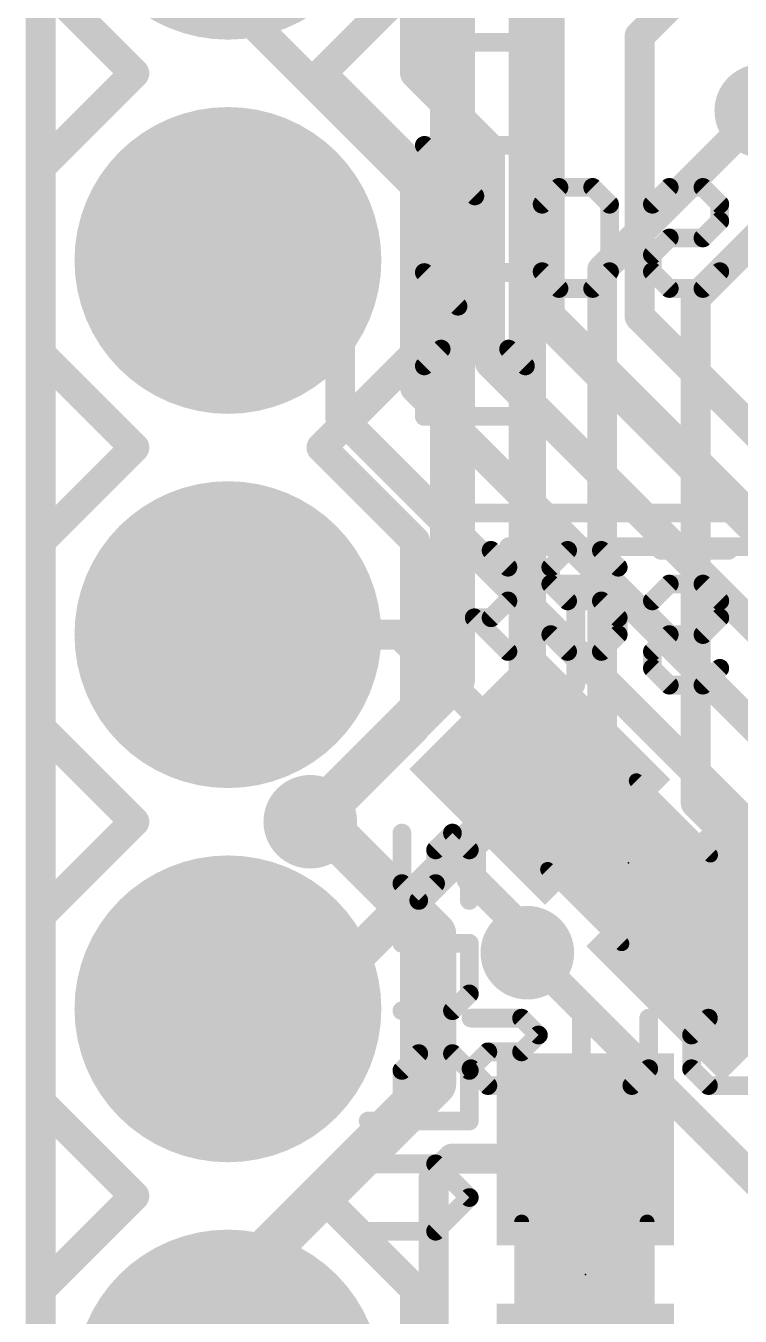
# Model space of a CAD drawing. Extents: x -41 to 66, y -12 to 41.
# Drawn here: x -0.1 to 4.75, y 16.96 to 25.72 of the extents above; entities that cross this region are included whole.
import ezdxf

# ---------------------------------------------------------------- set-up
doc = ezdxf.new("R2010")
doc.units = 0
for name, color, linetype in [('1', 12, 'CONTINUOUS'), ('16', 132, 'CONTINUOUS'), ('17', 110, 'CONTINUOUS'), ('18', 110, 'CONTINUOUS'), ('20', 53, 'CONTINUOUS'), ('21', 41, 'CONTINUOUS'), ('22', 40, 'CONTINUOUS'), ('23', 53, 'CONTINUOUS'), ('29', 253, 'CONTINUOUS'), ('31', 253, 'CONTINUOUS'), ('51', 53, 'CONTINUOUS')]:
    doc.layers.add(name, color=color, linetype=linetype)

# ---------------------------------------------------------------- blocks, each defined once
blk = doc.blocks.new('ROUNDP')
at = {"const_width": 0.5}
blk.add_lwpolyline([(0, -0.25, 1), (0, 0.25, 1), (0, -0.25)], format="xyb", dxfattribs=at)
blk = doc.blocks.new('RECT')
blk.add_solid([(-0.5, -0.5), (0.5, -0.5), (-0.5, 0.5), (0.5, 0.5)])
blk = doc.blocks.new('ROUNDV')
at = {"const_width": 0.5}
blk.add_lwpolyline([(0, -0.25, 1), (0, 0.25, 1), (0, -0.25)], format="xyb", dxfattribs=at)

msp = doc.modelspace()

# ---------------------------------------------------------------- linework, layer by layer
at = {"layer": '1'}
for points, const_width in [([(0, 0), (0, 38.1)], 0.2032), ([(2.54, 25.4), (2.54, 27.94)], 0.2032), ([(3.429, 23.749), (3.429, 26.0985)], 0.254), ([(4.445, 26.035), (4.064, 25.654)], 0.2032), ([(2.54, 24.638), (1.27, 25.908)], 0.2032), ([(4.064, 25.654), (4.064, 23.749)], 0.2032), ([(3.048, 24.892), (2.54, 25.4)], 0.2032), ([(3.048, 23.4356), (3.048, 24.892)], 0.2032), ([(2.54, 23.2663), (2.54, 24.638)], 0.2032), ([(1.27, 24.13), (1.524, 24.13)], 0.2032), ([(1.524, 24.13), (2.032, 23.622)], 0.2032), ([(5.08, 22.098), (3.429, 23.749)], 0.254), ([(4.064, 23.749), (5.334, 22.479)], 0.2032), ([(2.032, 23.622), (2.032, 23.0672)], 0.2032), ([(3.048, 23.4356), (6.755, 19.7285)], 0.2032), ([(2.54, 23.2663), (6.4164, 19.3899)], 0.2032), ([(2.032, 23.0672), (6.0629, 19.0364)], 0.2032), ([(1.27, 21.59), (2.4384, 21.59)], 0.2032), ([(2.4384, 21.59), (3.3868, 20.6416)], 0.2032), ([(3.3868, 20.6416), (2.921, 20.1759)], 0.2032), ([(1.8288, 20.32), (1.905, 20.32)], 0.3048), ([(1.905, 20.32), (2.667, 19.558)], 0.3048), ([(2.921, 19.939), (2.921, 20.1759)], 0.2032), ([(2.921, 19.939), (3.302, 19.558)], 0.2032), ([(2.667, 19.558), (2.667, 18.542)], 0.3048), ([(3.302, 19.558), (3.302, 19.431)], 0.2032), ([(5.6388, 18.3896), (4.5888, 19.4396)], 0.1524), ([(2.667, 18.542), (1.27, 17.145)], 0.3048), ([(2.667, 17.907), (2.794, 18.034)], 0.2032), ([(2.794, 18.034), (3.5061, 18.034)], 0.2032), ([(3.5061, 18.034), (3.5687, 18.0966)], 0.2032), ([(3.5687, 18.0966), (3.6957, 18.0966)], 0.2032), ([(2.667, 15.748), (2.667, 17.907)], 0.2032), ([(1.27, 17.145), (1.27, 16.51)], 0.3048)]:
    msp.add_lwpolyline(points, dxfattribs=dict(at, const_width=const_width))
for points, const_width in [([(4.1148, 25.654, 1), (4.0132, 25.654)], 0.1016), ([(4.0281, 25.6899, 1), (4.0999, 25.6181)], 0.1016), ([(2.5759, 25.4359, 1), (2.5041, 25.3641)], 0.1016), ([(2.4892, 25.4, 1), (2.5908, 25.4)], 0.1016), ([(3.0988, 24.892, 1), (2.9972, 24.892)], 0.1016), ([(3.0121, 24.8561, 1), (3.0839, 24.9279)], 0.1016), ([(2.5908, 24.638, 1), (2.4892, 24.638)], 0.1016), ([(2.5041, 24.6021, 1), (2.5759, 24.6739)], 0.1016), ([(1.27, 24.1808, 1), (1.27, 24.0792)], 0.1016), ([(1.5599, 24.1659, 1), (1.4881, 24.0941)], 0.1016), ([(1.524, 24.0792, 1), (1.524, 24.1808)], 0.1016), ([(3.4739, 23.7939, 1), (3.3841, 23.7041)], 0.127), ([(4.0999, 23.7849, 1), (4.0281, 23.7131)], 0.1016), ([(3.3655, 23.749, 1), (3.4925, 23.749)], 0.127), ([(4.0132, 23.749, 1), (4.1148, 23.749)], 0.1016), ([(2.0828, 23.622, 1), (1.9812, 23.622)], 0.1016), ([(1.9961, 23.5861, 1), (2.0679, 23.6579)], 0.1016), ([(3.0839, 23.4715, 1), (3.0121, 23.3996)], 0.1016), ([(2.9972, 23.4356, 1), (3.0988, 23.4356)], 0.1016), ([(2.5759, 23.3023, 1), (2.5041, 23.2304)], 0.1016), ([(2.4892, 23.2663, 1), (2.5908, 23.2663)], 0.1016), ([(2.0679, 23.1032, 1), (1.9961, 23.0313)], 0.1016), ([(1.9812, 23.0672, 1), (2.0828, 23.0672)], 0.1016), ([(1.27, 21.6408, 1), (1.27, 21.5392)], 0.1016), ([(2.4743, 21.6259, 1), (2.4025, 21.5541)], 0.1016), ([(2.4384, 21.5392, 1), (2.4384, 21.6408)], 0.1016), ([(3.4227, 20.6057, 1), (3.3508, 20.6776)], 0.1016), ([(3.3508, 20.6057, 1), (3.4227, 20.6776)], 0.1016), ([(1.8288, 20.3962, 1), (1.8288, 20.2438)], 0.1524), ([(1.9589, 20.3739, 1), (1.8511, 20.2661)], 0.1524), ([(1.905, 20.2438, 1), (1.905, 20.3962)], 0.1524), ([(2.9718, 20.1759, 1), (2.8702, 20.1759)], 0.1016), ([(2.8851, 20.2118, 1), (2.9569, 20.14)], 0.1016), ([(2.9569, 19.9749, 1), (2.8851, 19.9031)], 0.1016), ([(2.8702, 19.939, 1), (2.9718, 19.939)], 0.1016), ([(2.7432, 19.558, 1), (2.5908, 19.558)], 0.1524), ([(2.6131, 19.5041, 1), (2.7209, 19.6119)], 0.1524), ([(3.3528, 19.558, 1), (3.2512, 19.558)], 0.1016), ([(3.2661, 19.5221, 1), (3.3379, 19.5939)], 0.1016), ([(3.2512, 19.431, 1), (3.3528, 19.431)], 0.1016), ([(4.6158, 19.4665, 1), (4.5619, 19.4126)], 0.0762), ([(2.7209, 18.4881, 1), (2.6131, 18.5959)], 0.1524), ([(2.5908, 18.542, 1), (2.7432, 18.542)], 0.1524), ([(2.794, 18.0848, 1), (2.794, 17.9832)], 0.1016), ([(2.8299, 17.9981, 1), (2.7581, 18.0699)], 0.1016), ([(3.5061, 17.9832, 1), (3.5061, 18.0848)], 0.1016), ([(3.5687, 18.1474, 1), (3.5687, 18.0458)], 0.1016), ([(3.6046, 18.0607, 1), (3.5328, 18.1325)], 0.1016), ([(3.6957, 18.0458, 1), (3.6957, 18.1474)], 0.1016), ([(3.4702, 18.0699, 1), (3.542, 17.9981)], 0.1016), ([(2.7178, 17.907, 1), (2.6162, 17.907)], 0.1016), ([(2.6311, 17.9429, 1), (2.7029, 17.8711)], 0.1016), ([(1.3462, 17.145, 1), (1.1938, 17.145)], 0.1524), ([(1.2161, 17.1989, 1), (1.3239, 17.0911)], 0.1524)]:
    msp.add_lwpolyline(points, format="xyb", dxfattribs=dict(at, const_width=const_width))
at = {"layer": '16'}
for points, const_width in [([(0, 0), (0, 38.1)], 0.2032), ([(2.794, 29.972), (2.794, 21.2852)], 0.3048), ([(4.445, 23.876), (9.017, 28.448)], 0.2032), ([(3.302, 25.9715), (3.302, 20.574)], 0.254), ([(3.81, 24.0665), (4.8895, 25.146)], 0.2032), ([(3.81, 20.32), (3.81, 24.0665)], 0.2032), ([(4.445, 20.447), (4.445, 23.876)], 0.2032), ([(1.8288, 20.32), (2.794, 21.2852)], 0.3048), ([(3.302, 20.574), (1.778, 19.05)], 0.254), ([(5.715, 19.177), (4.445, 20.447)], 0.2032), ([(6.0452, 18.0848), (3.81, 20.32)], 0.2032), ([(3.302, 19.431), (4.953, 17.78)], 0.2032), ([(1.778, 19.05), (1.27, 19.05)], 0.254)]:
    msp.add_lwpolyline(points, dxfattribs=dict(at, const_width=const_width))
for points, const_width in [([(3.8608, 24.0665, 1), (3.7592, 24.0665)], 0.1016), ([(3.7741, 24.1024, 1), (3.8459, 24.0306)], 0.1016), ([(4.4958, 23.876, 1), (4.3942, 23.876)], 0.1016), ([(4.4091, 23.9119, 1), (4.4809, 23.8401)], 0.1016), ([(2.8479, 21.2313, 1), (2.7401, 21.3391)], 0.1524), ([(2.7178, 21.2852, 1), (2.8702, 21.2852)], 0.1524), ([(3.3469, 20.5291, 1), (3.2571, 20.6189)], 0.127), ([(3.2385, 20.574, 1), (3.3655, 20.574)], 0.127), ([(4.4809, 20.4829, 1), (4.4091, 20.4111)], 0.1016), ([(4.3942, 20.447, 1), (4.4958, 20.447)], 0.1016), ([(1.7749, 20.3739, 1), (1.8827, 20.2661)], 0.1524), ([(3.8459, 20.3559, 1), (3.7741, 20.2841)], 0.1016), ([(3.7592, 20.32, 1), (3.8608, 20.32)], 0.1016), ([(3.3379, 19.4669, 1), (3.2661, 19.3951)], 0.1016), ([(1.27, 19.1135, 1), (1.27, 18.9865)], 0.127), ([(1.7331, 19.0949, 1), (1.8229, 19.0051)], 0.127), ([(1.778, 18.9865, 1), (1.778, 19.1135)], 0.127)]:
    msp.add_lwpolyline(points, format="xyb", dxfattribs=dict(at, const_width=const_width))
at = {"layer": '20', "const_width": 0.2032}
msp.add_lwpolyline([(0, 38.1), (0, 0)], dxfattribs=at)
at = {"layer": '21', "const_width": 0.127}
for points in [[(2.6029, 25.9541), (2.6029, 25.6109)], [(3.2893, 25.6109), (3.2893, 25.9541)], [(2.6029, 25.6109), (3.2893, 25.6109)], [(2.9461, 24.5677), (2.9461, 25.0253)], [(3.2893, 24.9109), (2.6029, 24.9109)], [(2.6029, 24.9109), (2.9461, 24.5677)], [(3.2893, 23.8193), (3.2893, 24.2769)], [(2.8317, 23.8193), (2.6029, 24.0481)], [(2.6029, 24.0481), (3.2893, 24.0481)], [(2.7173, 23.5285), (2.6029, 23.4141)], [(3.1749, 23.5285), (2.7173, 23.5285)], [(3.2893, 23.4141), (3.1749, 23.5285)], [(2.6029, 23.4141), (2.6029, 23.0709)], [(3.2893, 23.0709), (3.2893, 23.4141)], [(2.6029, 23.0709), (3.2893, 23.0709)], [(2.6493, 22.4155), (4.8945, 22.4155)], [(2.7128, 21.4757), (2.7128, 22.1621)], [(2.7128, 22.1621), (3.056, 22.1621)], [(3.056, 22.1621), (3.1704, 22.0477)], [(3.5756, 22.1621), (3.4612, 22.0477)], [(3.8044, 22.1621), (3.5756, 22.1621)], [(3.9188, 22.0477), (3.8044, 22.1621)], [(4.2096, 22.1621), (4.6672, 22.1621)], [(4.4384, 21.4757), (4.4384, 22.1621)], [(3.1704, 22.0477), (3.1704, 21.8189)], [(3.4612, 22.0477), (3.4612, 21.9333)], [(3.4612, 21.9333), (3.5756, 21.8189)], [(3.1704, 21.8189), (3.056, 21.7045)], [(3.5756, 21.8189), (3.8044, 21.8189)], [(3.8044, 21.8189), (3.9188, 21.7045)], [(3.056, 21.7045), (2.7128, 21.7045)], [(2.9416, 21.7045), (3.1704, 21.4757)], [(3.9188, 21.7045), (3.9188, 21.5901)], [(3.5756, 21.4757), (3.4612, 21.5901)], [(3.9188, 21.5901), (3.8044, 21.4757)], [(3.8044, 21.4757), (3.5756, 21.4757)], [(2.4507, 19.9001), (2.4507, 20.2433)], [(2.7939, 20.2433), (2.6795, 20.1289)], [(2.9083, 20.1289), (2.7939, 20.2433)], [(2.6795, 20.1289), (2.6795, 19.9001)], [(2.9083, 19.7857), (2.9083, 20.1289)], [(2.5651, 19.7857), (2.4507, 19.9001)], [(2.6795, 19.9001), (2.5651, 19.7857)], [(2.9083, 19.4949), (2.4507, 19.4949)], [(2.9083, 19.1517), (2.9083, 19.4949)], [(2.7939, 19.0373), (2.9083, 19.1517)], [(2.4507, 19.0373), (2.7939, 19.0373)], [(2.5651, 18.7465), (2.4507, 18.6321)], [(2.7939, 18.7465), (2.5651, 18.7465)], [(2.9083, 18.6321), (2.7939, 18.7465)], [(2.4507, 18.6321), (2.4507, 18.2889)], [(2.9083, 18.2889), (2.9083, 18.6321)], [(2.2219, 18.2889), (2.9083, 18.2889)], [(2.6795, 17.9981), (2.2219, 17.9981)], [(2.9083, 17.7693), (2.6795, 17.9981)], [(2.6795, 17.5405), (2.9083, 17.7693)], [(2.2219, 17.5405), (2.6795, 17.5405)], [(2.6667, 16.6243), (2.6667, 17.0819)]]:
    msp.add_lwpolyline(points, dxfattribs=at)
at = {"layer": '21', "const_width": 0.0635}
for points in [[(2.6029, 25.6426, 1), (2.6029, 25.5791)], [(3.2893, 25.5791, 1), (3.2893, 25.6426)], [(2.5712, 25.6109, 1), (2.6347, 25.6109)], [(3.2576, 25.6109, 1), (3.3211, 25.6109)], [(2.9779, 25.0253, 1), (2.9144, 25.0253)], [(2.6029, 24.9427, 1), (2.6029, 24.8792)], [(2.6254, 24.9334, 1), (2.5805, 24.8884)], [(3.2893, 24.8792, 1), (3.2893, 24.9427)], [(2.9237, 24.5453, 1), (2.9686, 24.5902)], [(2.9144, 24.5677, 1), (2.9779, 24.5677)], [(3.3211, 24.2769, 1), (3.2576, 24.2769)], [(2.6029, 24.0798, 1), (2.6029, 24.0163)], [(2.6254, 24.0705, 1), (2.5805, 24.0256)], [(3.2893, 24.0163, 1), (3.2893, 24.0798)], [(2.8093, 23.7968, 1), (2.8542, 23.8417)], [(3.2576, 23.8193, 1), (3.3211, 23.8193)], [(2.7173, 23.5602, 1), (2.7173, 23.4967)], [(2.7398, 23.506, 1), (2.6949, 23.5509)], [(3.1974, 23.5509, 1), (3.1525, 23.506)], [(3.1749, 23.4967, 1), (3.1749, 23.5602)], [(2.6347, 23.4141, 1), (2.5712, 23.4141)], [(3.3211, 23.4141, 1), (3.2576, 23.4141)], [(2.5805, 23.4365, 1), (2.6254, 23.3916)], [(3.2668, 23.3916, 1), (3.3118, 23.4365)], [(2.6029, 23.1026, 1), (2.6029, 23.0391)], [(3.2893, 23.0391, 1), (3.2893, 23.1026)], [(2.5712, 23.0709, 1), (2.6347, 23.0709)], [(3.2576, 23.0709, 1), (3.3211, 23.0709)], [(2.6493, 22.4473, 1), (2.6493, 22.3838)], [(2.7445, 22.1621, 1), (2.681, 22.1621)], [(2.7128, 22.1938, 1), (2.7128, 22.1303)], [(3.0784, 22.1845, 1), (3.0335, 22.1396)], [(3.056, 22.1303, 1), (3.056, 22.1938)], [(3.5756, 22.1938, 1), (3.5756, 22.1303)], [(3.598, 22.1396, 1), (3.5531, 22.1845)], [(3.8268, 22.1845, 1), (3.7819, 22.1396)], [(3.8044, 22.1303, 1), (3.8044, 22.1938)], [(4.2096, 22.1938, 1), (4.2096, 22.1303)], [(4.4702, 22.1621, 1), (4.4067, 22.1621)], [(4.6672, 22.1303, 1), (4.6672, 22.1938)], [(3.2021, 22.0477, 1), (3.1386, 22.0477)], [(3.1479, 22.0252, 1), (3.1928, 22.0701)], [(3.4929, 22.0477, 1), (3.4294, 22.0477)], [(3.4387, 22.0701, 1), (3.4836, 22.0252)], [(3.8963, 22.0252, 1), (3.9412, 22.0701)], [(3.4836, 21.9557, 1), (3.4387, 21.9108)], [(3.4294, 21.9333, 1), (3.4929, 21.9333)], [(3.1386, 21.8189, 1), (3.2021, 21.8189)], [(3.1928, 21.7964, 1), (3.1479, 21.8413)], [(3.5756, 21.8506, 1), (3.5756, 21.7871)], [(3.5531, 21.7964, 1), (3.598, 21.8413)], [(3.8268, 21.8413, 1), (3.7819, 21.7964)], [(3.8044, 21.7871, 1), (3.8044, 21.8506)], [(2.7128, 21.7362, 1), (2.7128, 21.6727)], [(2.964, 21.7269, 1), (2.9191, 21.682)], [(3.0335, 21.7269, 1), (3.0784, 21.682)], [(3.056, 21.6727, 1), (3.056, 21.7362)], [(3.9505, 21.7045, 1), (3.887, 21.7045)], [(3.8963, 21.682, 1), (3.9412, 21.7269)], [(3.4836, 21.6125, 1), (3.4387, 21.5676)], [(3.9412, 21.5676, 1), (3.8963, 21.6125)], [(3.887, 21.5901, 1), (3.9505, 21.5901)], [(2.681, 21.4757, 1), (2.7445, 21.4757)], [(3.1479, 21.4532, 1), (3.1928, 21.4982)], [(3.5756, 21.5074, 1), (3.5756, 21.444)], [(3.5531, 21.4532, 1), (3.598, 21.4982)], [(3.7819, 21.4982, 1), (3.8268, 21.4532)], [(3.8044, 21.444, 1), (3.8044, 21.5074)], [(4.4067, 21.4757, 1), (4.4702, 21.4757)], [(2.4825, 20.2433, 1), (2.419, 20.2433)], [(2.8164, 20.2658, 1), (2.7715, 20.2209)], [(2.8164, 20.2209, 1), (2.7715, 20.2658)], [(2.7113, 20.1289, 1), (2.6478, 20.1289)], [(2.6571, 20.1514, 1), (2.702, 20.1065)], [(2.9401, 20.1289, 1), (2.8765, 20.1289)], [(2.8858, 20.1065, 1), (2.9308, 20.1514)], [(2.4732, 19.9226, 1), (2.4283, 19.8777)], [(2.419, 19.9001, 1), (2.4825, 19.9001)], [(2.6478, 19.9001, 1), (2.7113, 19.9001)], [(2.702, 19.8777, 1), (2.6571, 19.9226)], [(2.5427, 19.8082, 1), (2.5876, 19.7633)], [(2.5427, 19.7633, 1), (2.5876, 19.8082)], [(2.8765, 19.7857, 1), (2.9401, 19.7857)], [(2.4507, 19.5266, 1), (2.4507, 19.4631)], [(2.9401, 19.4949, 1), (2.8765, 19.4949)], [(2.9083, 19.4631, 1), (2.9083, 19.5266)], [(2.8765, 19.1517, 1), (2.9401, 19.1517)], [(2.9308, 19.1292, 1), (2.8858, 19.1741)], [(2.4507, 19.0691, 1), (2.4507, 19.0056)], [(2.7939, 19.0056, 1), (2.7939, 19.0691)], [(2.7715, 19.0598, 1), (2.8164, 19.0148)], [(2.5651, 18.7782, 1), (2.5651, 18.7147)], [(2.5876, 18.724, 1), (2.5427, 18.7689)], [(2.8164, 18.7689, 1), (2.7715, 18.724)], [(2.7939, 18.7147, 1), (2.7939, 18.7782)], [(2.4825, 18.6321, 1), (2.419, 18.6321)], [(2.4283, 18.6545, 1), (2.4732, 18.6096)], [(2.9401, 18.6321, 1), (2.8765, 18.6321)], [(2.8858, 18.6096, 1), (2.9308, 18.6545)], [(2.2219, 18.3206, 1), (2.2219, 18.2571)], [(2.419, 18.2889, 1), (2.4825, 18.2889)], [(2.8765, 18.2889, 1), (2.9401, 18.2889)], [(2.9083, 18.2571, 1), (2.9083, 18.3206)], [(2.2219, 18.0298, 1), (2.2219, 17.9663)], [(2.702, 18.0205, 1), (2.6571, 17.9756)], [(2.6795, 17.9663, 1), (2.6795, 18.0298)], [(2.9308, 17.7468, 1), (2.8858, 17.7917)], [(2.8858, 17.7468, 1), (2.9308, 17.7917)], [(2.2219, 17.5722, 1), (2.2219, 17.5087)], [(2.6571, 17.5629, 1), (2.702, 17.518)], [(2.6795, 17.5087, 1), (2.6795, 17.5722)], [(2.6985, 17.0819, 1), (2.635, 17.0819)]]:
    msp.add_lwpolyline(points, format="xyb", dxfattribs=at)
at = {"layer": '22'}
for points, const_width in [([(0.635, 25.4), (0, 26.035)], 0.2032), ([(2.54, 26.035), (1.905, 25.4)], 0.2032), ([(0.635, 25.4), (0, 24.765)], 0.2032), ([(2.54, 24.765), (1.905, 25.4)], 0.2032), ([(0, 24.765), (0, 23.495)], 0.2032), ([(2.54, 23.495), (2.54, 24.765)], 0.2032), ([(3.4023, 24.5115), (3.5167, 24.6259)], 0.127), ([(3.5167, 24.6259), (3.7455, 24.6259)], 0.127), ([(3.7455, 24.6259), (3.8599, 24.5115)], 0.127), ([(4.1507, 24.5115), (4.2651, 24.6259)], 0.127), ([(4.2651, 24.6259), (4.4939, 24.6259)], 0.127), ([(4.4939, 24.6259), (4.6083, 24.5115)], 0.127), ([(3.4023, 24.0539), (3.4023, 24.5115)], 0.127), ([(3.8599, 24.5115), (3.8599, 24.0539)], 0.127), ([(4.6083, 24.5115), (4.6083, 24.3971)], 0.127), ([(4.6083, 24.3971), (4.4939, 24.2827)], 0.127), ([(4.2651, 24.2827), (4.1507, 24.1683)], 0.127), ([(4.4939, 24.2827), (4.2651, 24.2827)], 0.127), ([(4.1507, 24.1683), (4.1507, 24.0539)], 0.127), ([(3.5167, 23.9395), (3.4023, 24.0539)], 0.127), ([(3.8599, 24.0539), (3.7455, 23.9395)], 0.127), ([(4.1507, 24.0539), (4.2651, 23.9395)], 0.127), ([(4.4939, 23.9395), (4.6083, 24.0539)], 0.127), ([(3.7455, 23.9395), (3.5167, 23.9395)], 0.127), ([(4.2651, 23.9395), (4.4939, 23.9395)], 0.127), ([(0.635, 22.86), (0, 23.495)], 0.2032), ([(2.54, 23.495), (1.905, 22.86)], 0.2032), ([(0.635, 22.86), (0, 22.225)], 0.2032), ([(2.54, 22.225), (1.905, 22.86)], 0.2032), ([(0, 22.225), (0, 20.955)], 0.2032), ([(2.54, 20.955), (2.54, 22.225)], 0.2032), ([(5.4202, 22.1869), (3.175, 22.1869)], 0.127), ([(3.8599, 21.9335), (3.4023, 21.9335)], 0.127), ([(3.6311, 21.2471), (3.6311, 21.9335)], 0.127), ([(4.1507, 21.8191), (4.2651, 21.9335)], 0.127), ([(4.2651, 21.9335), (4.4939, 21.9335)], 0.127), ([(4.4939, 21.9335), (4.6083, 21.8191)], 0.127), ([(4.6083, 21.8191), (4.6083, 21.7047)], 0.127), ([(4.6083, 21.7047), (4.4939, 21.5903)], 0.127), ([(4.2651, 21.5903), (4.1507, 21.4759)], 0.127), ([(4.4939, 21.5903), (4.2651, 21.5903)], 0.127), ([(4.1507, 21.4759), (4.1507, 21.3615)], 0.127), ([(4.1507, 21.3615), (4.2651, 21.2471)], 0.127), ([(4.4939, 21.2471), (4.6083, 21.3615)], 0.127), ([(4.2651, 21.2471), (4.4939, 21.2471)], 0.127), ([(0.635, 20.32), (0, 20.955)], 0.2032), ([(2.54, 20.955), (1.905, 20.32)], 0.2032), ([(0.635, 20.32), (0, 19.685)], 0.2032), ([(2.54, 19.685), (1.905, 20.32)], 0.2032), ([(0, 19.685), (0, 18.415)], 0.2032), ([(2.54, 18.415), (2.54, 19.685)], 0.2032), ([(3.2629, 18.9869), (2.9197, 18.9869)], 0.127), ([(3.3773, 18.8725), (3.2629, 18.9869)], 0.127), ([(3.6681, 18.5293), (3.6681, 18.9869)], 0.127), ([(4.1257, 18.9869), (4.1257, 18.6437)], 0.127), ([(4.4166, 18.8725), (4.531, 18.9869)], 0.127), ([(4.531, 18.9869), (4.8741, 18.9869)], 0.127), ([(3.2629, 18.7581), (3.3773, 18.8725)], 0.127), ([(4.4166, 18.6437), (4.4166, 18.8725)], 0.127), ([(2.9197, 18.6437), (3.0341, 18.7581)], 0.127), ([(3.0341, 18.7581), (3.2629, 18.7581)], 0.127), ([(3.0341, 18.5293), (2.9197, 18.6437)], 0.127), ([(4.1257, 18.6437), (4.0113, 18.5293)], 0.127), ([(4.531, 18.5293), (4.4166, 18.6437)], 0.127), ([(3.3773, 18.5293), (3.0341, 18.5293)], 0.127), ([(4.0113, 18.5293), (3.6681, 18.5293)], 0.127), ([(4.8741, 18.5293), (4.531, 18.5293)], 0.127), ([(0.635, 17.78), (0, 18.415)], 0.2032), ([(2.54, 18.415), (1.905, 17.78)], 0.2032), ([(0.635, 17.78), (0, 17.145)], 0.2032), ([(2.54, 17.145), (1.905, 17.78)], 0.2032), ([(0, 17.145), (0, 15.875)], 0.2032), ([(2.54, 15.875), (2.54, 17.145)], 0.2032)]:
    msp.add_lwpolyline(points, dxfattribs=dict(at, const_width=const_width))
for points, const_width in [([(0.6709, 25.3641, 1), (0.5991, 25.4359)], 0.1016), ([(1.9409, 25.4359, 1), (1.8691, 25.3641)], 0.1016), ([(0.5991, 25.3641, 1), (0.6709, 25.4359)], 0.1016), ([(1.8691, 25.4359, 1), (1.9409, 25.3641)], 0.1016), ([(0.0508, 24.765, 1), (-0.0508, 24.765)], 0.1016), ([(-0.0359, 24.8009, 1), (0.0359, 24.7291)], 0.1016), ([(2.5908, 24.765, 1), (2.4892, 24.765)], 0.1016), ([(2.5041, 24.7291, 1), (2.5759, 24.8009)], 0.1016), ([(3.5167, 24.6576, 1), (3.5167, 24.5941)], 0.0635), ([(3.5392, 24.6034, 1), (3.4943, 24.6483)], 0.0635), ([(3.768, 24.6483, 1), (3.7231, 24.6034)], 0.0635), ([(3.7455, 24.5941, 1), (3.7455, 24.6576)], 0.0635), ([(4.2651, 24.6576, 1), (4.2651, 24.5941)], 0.0635), ([(4.2876, 24.6034, 1), (4.2427, 24.6483)], 0.0635), ([(4.5164, 24.6483, 1), (4.4715, 24.6034)], 0.0635), ([(4.4939, 24.5941, 1), (4.4939, 24.6576)], 0.0635), ([(3.4341, 24.5115, 1), (3.3706, 24.5115)], 0.0635), ([(3.3799, 24.5339, 1), (3.4248, 24.489)], 0.0635), ([(3.8917, 24.5115, 1), (3.8282, 24.5115)], 0.0635), ([(3.8375, 24.489, 1), (3.8824, 24.5339)], 0.0635), ([(4.1283, 24.5339, 1), (4.1732, 24.489)], 0.0635), ([(4.6401, 24.5115, 1), (4.5766, 24.5115)], 0.0635), ([(4.5859, 24.489, 1), (4.6308, 24.5339)], 0.0635), ([(4.6308, 24.3746, 1), (4.5859, 24.4195)], 0.0635), ([(4.5766, 24.3971, 1), (4.6401, 24.3971)], 0.0635), ([(4.2651, 24.3144, 1), (4.2651, 24.2509)], 0.0635), ([(4.2876, 24.2602, 1), (4.2427, 24.3051)], 0.0635), ([(4.4715, 24.3051, 1), (4.5164, 24.2602)], 0.0635), ([(4.4939, 24.2509, 1), (4.4939, 24.3144)], 0.0635), ([(4.1825, 24.1683, 1), (4.119, 24.1683)], 0.0635), ([(4.1283, 24.1907, 1), (4.1732, 24.1458)], 0.0635), ([(3.4248, 24.0763, 1), (3.3799, 24.0314)], 0.0635), ([(3.8824, 24.0314, 1), (3.8375, 24.0763)], 0.0635), ([(4.1732, 24.0763, 1), (4.1283, 24.0314)], 0.0635), ([(4.6308, 24.0314, 1), (4.5859, 24.0763)], 0.0635), ([(3.3706, 24.0539, 1), (3.4341, 24.0539)], 0.0635), ([(3.5167, 23.9713, 1), (3.5167, 23.9078)], 0.0635), ([(3.7455, 23.9078, 1), (3.7455, 23.9713)], 0.0635), ([(3.8282, 24.0539, 1), (3.8917, 24.0539)], 0.0635), ([(4.119, 24.0539, 1), (4.1825, 24.0539)], 0.0635), ([(4.2651, 23.9713, 1), (4.2651, 23.9078)], 0.0635), ([(4.4939, 23.9078, 1), (4.4939, 23.9713)], 0.0635), ([(3.4943, 23.917, 1), (3.5392, 23.962)], 0.0635), ([(3.7231, 23.962, 1), (3.768, 23.917)], 0.0635), ([(4.2427, 23.917, 1), (4.2876, 23.962)], 0.0635), ([(4.4715, 23.962, 1), (4.5164, 23.917)], 0.0635), ([(0.0359, 23.5309, 1), (-0.0359, 23.4591)], 0.1016), ([(2.5759, 23.4591, 1), (2.5041, 23.5309)], 0.1016), ([(-0.0508, 23.495, 1), (0.0508, 23.495)], 0.1016), ([(2.4892, 23.495, 1), (2.5908, 23.495)], 0.1016), ([(0.6709, 22.8241, 1), (0.5991, 22.8959)], 0.1016), ([(1.9409, 22.8959, 1), (1.8691, 22.8241)], 0.1016), ([(0.5991, 22.8241, 1), (0.6709, 22.8959)], 0.1016), ([(1.8691, 22.8959, 1), (1.9409, 22.8241)], 0.1016), ([(0.0508, 22.225, 1), (-0.0508, 22.225)], 0.1016), ([(-0.0359, 22.2609, 1), (0.0359, 22.1891)], 0.1016), ([(2.5908, 22.225, 1), (2.4892, 22.225)], 0.1016), ([(2.5041, 22.1891, 1), (2.5759, 22.2609)], 0.1016), ([(3.175, 22.2187, 1), (3.175, 22.1552)], 0.0635), ([(3.4023, 21.9652, 1), (3.4023, 21.9017)], 0.0635), ([(3.6629, 21.9335, 1), (3.5994, 21.9335)], 0.0635), ([(3.8599, 21.9017, 1), (3.8599, 21.9652)], 0.0635), ([(4.2651, 21.9652, 1), (4.2651, 21.9017)], 0.0635), ([(4.2876, 21.911, 1), (4.2427, 21.9559)], 0.0635), ([(4.5164, 21.9559, 1), (4.4715, 21.911)], 0.0635), ([(4.4939, 21.9017, 1), (4.4939, 21.9652)], 0.0635), ([(4.1283, 21.8415, 1), (4.1732, 21.7966)], 0.0635), ([(4.6401, 21.8191, 1), (4.5766, 21.8191)], 0.0635), ([(4.5859, 21.7966, 1), (4.6308, 21.8415)], 0.0635), ([(4.5766, 21.7047, 1), (4.6401, 21.7047)], 0.0635), ([(4.6308, 21.6822, 1), (4.5859, 21.7271)], 0.0635), ([(4.2651, 21.622, 1), (4.2651, 21.5585)], 0.0635), ([(4.2876, 21.5678, 1), (4.2427, 21.6127)], 0.0635), ([(4.4715, 21.6127, 1), (4.5164, 21.5678)], 0.0635), ([(4.4939, 21.5585, 1), (4.4939, 21.622)], 0.0635), ([(4.1825, 21.4759, 1), (4.119, 21.4759)], 0.0635), ([(4.1283, 21.4983, 1), (4.1732, 21.4534)], 0.0635), ([(4.1732, 21.3839, 1), (4.1283, 21.339)], 0.0635), ([(4.119, 21.3615, 1), (4.1825, 21.3615)], 0.0635), ([(4.6308, 21.339, 1), (4.5859, 21.3839)], 0.0635), ([(4.2651, 21.2788, 1), (4.2651, 21.2154)], 0.0635), ([(4.2427, 21.2246, 1), (4.2876, 21.2696)], 0.0635), ([(4.4715, 21.2696, 1), (4.5164, 21.2246)], 0.0635), ([(4.4939, 21.2154, 1), (4.4939, 21.2788)], 0.0635), ([(3.5994, 21.2471, 1), (3.6629, 21.2471)], 0.0635), ([(0.0359, 20.9909, 1), (-0.0359, 20.9191)], 0.1016), ([(2.5759, 20.9191, 1), (2.5041, 20.9909)], 0.1016), ([(-0.0508, 20.955, 1), (0.0508, 20.955)], 0.1016), ([(2.4892, 20.955, 1), (2.5908, 20.955)], 0.1016), ([(0.6709, 20.2841, 1), (0.5991, 20.3559)], 0.1016), ([(1.9409, 20.3559, 1), (1.8691, 20.2841)], 0.1016), ([(0.5991, 20.2841, 1), (0.6709, 20.3559)], 0.1016), ([(1.8691, 20.3559, 1), (1.9409, 20.2841)], 0.1016), ([(0.0508, 19.685, 1), (-0.0508, 19.685)], 0.1016), ([(-0.0359, 19.7209, 1), (0.0359, 19.6491)], 0.1016), ([(2.5908, 19.685, 1), (2.4892, 19.685)], 0.1016), ([(2.5041, 19.6491, 1), (2.5759, 19.7209)], 0.1016), ([(2.9197, 19.0186, 1), (2.9197, 18.9551)], 0.0635), ([(3.2854, 19.0093, 1), (3.2405, 18.9644)], 0.0635), ([(3.2629, 18.9551, 1), (3.2629, 19.0186)], 0.0635), ([(3.6999, 18.9869, 1), (3.6364, 18.9869)], 0.0635), ([(4.1575, 18.9869, 1), (4.094, 18.9869)], 0.0635), ([(4.531, 19.0186, 1), (4.531, 18.9551)], 0.0635), ([(4.5534, 18.9644, 1), (4.5085, 19.0093)], 0.0635), ([(3.3998, 18.85, 1), (3.3549, 18.8949)], 0.0635), ([(3.3549, 18.85, 1), (3.3998, 18.8949)], 0.0635), ([(4.4483, 18.8725, 1), (4.3848, 18.8725)], 0.0635), ([(4.3941, 18.8949, 1), (4.439, 18.85)], 0.0635), ([(3.0341, 18.7898, 1), (3.0341, 18.7263)], 0.0635), ([(3.0566, 18.7356, 1), (3.0117, 18.7805)], 0.0635), ([(3.2405, 18.7805, 1), (3.2854, 18.7356)], 0.0635), ([(3.2629, 18.7263, 1), (3.2629, 18.7898)], 0.0635), ([(2.9422, 18.6661, 1), (2.8973, 18.6212)], 0.0635), ([(2.8973, 18.6661, 1), (2.9422, 18.6212)], 0.0635), ([(4.094, 18.6437, 1), (4.1575, 18.6437)], 0.0635), ([(4.1482, 18.6212, 1), (4.1033, 18.6661)], 0.0635), ([(4.439, 18.6661, 1), (4.3941, 18.6212)], 0.0635), ([(4.3848, 18.6437, 1), (4.4483, 18.6437)], 0.0635), ([(3.0341, 18.561, 1), (3.0341, 18.4976)], 0.0635), ([(3.0117, 18.5068, 1), (3.0566, 18.5518)], 0.0635), ([(3.3773, 18.4976, 1), (3.3773, 18.561)], 0.0635), ([(3.6681, 18.561, 1), (3.6681, 18.4976)], 0.0635), ([(3.9889, 18.5518, 1), (4.0338, 18.5068)], 0.0635), ([(4.0113, 18.4976, 1), (4.0113, 18.561)], 0.0635), ([(4.531, 18.561, 1), (4.531, 18.4976)], 0.0635), ([(4.5085, 18.5068, 1), (4.5534, 18.5518)], 0.0635), ([(0.0359, 18.4509, 1), (-0.0359, 18.3791)], 0.1016), ([(2.5759, 18.3791, 1), (2.5041, 18.4509)], 0.1016), ([(3.6364, 18.5293, 1), (3.6999, 18.5293)], 0.0635), ([(-0.0508, 18.415, 1), (0.0508, 18.415)], 0.1016), ([(2.4892, 18.415, 1), (2.5908, 18.415)], 0.1016), ([(0.6709, 17.7441, 1), (0.5991, 17.8159)], 0.1016), ([(1.9409, 17.8159, 1), (1.8691, 17.7441)], 0.1016), ([(0.5991, 17.7441, 1), (0.6709, 17.8159)], 0.1016), ([(1.8691, 17.8159, 1), (1.9409, 17.7441)], 0.1016), ([(0.0508, 17.145, 1), (-0.0508, 17.145)], 0.1016), ([(-0.0359, 17.1809, 1), (0.0359, 17.1091)], 0.1016), ([(2.5908, 17.145, 1), (2.4892, 17.145)], 0.1016), ([(2.5041, 17.1091, 1), (2.5759, 17.1809)], 0.1016)]:
    msp.add_lwpolyline(points, format="xyb", dxfattribs=dict(at, const_width=const_width))
at = {"layer": '23'}
for p in [(3.9878, 20.0406), (3.6957, 17.2466)]:
    msp.add_point(p, dxfattribs=at)
at = {"layer": '51', "const_width": 0.1016}
for points in [[(4.0415, 20.5978), (4.545, 20.0943)], [(3.4398, 19.9961), (3.9433, 19.4926)], [(3.2637, 16.8906), (3.2637, 17.6026)], [(4.1147, 16.8906), (4.1147, 17.6026)]]:
    msp.add_lwpolyline(points, dxfattribs=at)
at = {"layer": '51', "const_width": 0.0508}
for points in [[(4.0595, 20.6158, 1), (4.0236, 20.5798)], [(4.527, 20.0764, 1), (4.563, 20.1123)], [(3.4578, 20.014, 1), (3.4218, 19.9781)], [(3.9253, 19.4746, 1), (3.9612, 19.5106)], [(3.2891, 17.6026, 1), (3.2383, 17.6026)], [(4.1401, 17.6026, 1), (4.0893, 17.6026)]]:
    msp.add_lwpolyline(points, format="xyb", dxfattribs=at)

# ---------------------------------------------------------------- block references
at = {"layer": '1', "xscale": 1.1}
for p, rotation in [((3.3868, 20.6416), 315), ((4.5888, 19.4396), 315), ((3.6957, 18.0966), 90)]:
    msp.add_blockref('RECT', p, dxfattribs=dict(at, rotation=rotation))
at = {"layer": '17', "xscale": 1.8796, "yscale": 1.8796}
for p in [(1.27, 24.13), (1.27, 24.13), (1.27, 21.59), (1.27, 21.59), (1.27, 19.05), (1.27, 19.05), (1.27, 16.51), (1.27, 16.51)]:
    msp.add_blockref('ROUNDP', p, dxfattribs=at)
at = {"layer": '18', "xscale": 0.635, "yscale": 0.635}
for p in [(4.8895, 25.146), (4.8895, 25.146), (1.8288, 20.32), (1.8288, 20.32), (3.302, 19.431), (3.302, 19.431)]:
    msp.add_blockref('ROUNDV', p, dxfattribs=at)
at = {"layer": '21', "xscale": 0.4572, "yscale": 0.762}
for p, rotation in [((3.9878, 20.0406), 315), ((3.6957, 17.2466), 90)]:
    msp.add_blockref('RECT', p, dxfattribs=dict(at, rotation=rotation))
at = {"layer": '29', "xscale": 2.0828, "yscale": 2.0828}
for p in [(1.27, 26.67), (1.27, 24.13), (1.27, 21.59), (1.27, 19.05), (1.27, 16.51)]:
    msp.add_blockref('ROUNDP', p, dxfattribs=at)
at = {"layer": '29', "xscale": 1.3032, "yscale": 1.2032}
for p, rotation in [((3.3868, 20.6416), 315), ((4.5888, 19.4396), 315), ((3.6957, 18.0966), 90), ((3.6957, 16.3966), 90)]:
    msp.add_blockref('RECT', p, dxfattribs=dict(at, rotation=rotation))
at = {"layer": '31', "xscale": 1.1}
for p, rotation in [((3.3868, 20.6416), 315), ((4.5888, 19.4396), 315), ((3.6957, 18.0966), 90)]:
    msp.add_blockref('RECT', p, dxfattribs=dict(at, rotation=rotation))
at = {"layer": '51', "xscale": 0.5001, "yscale": 0.95}
for p, rotation in [((3.5755, 20.4601), 315), ((4.4017, 19.6339), 315), ((3.6906, 17.8269), 90)]:
    msp.add_blockref('RECT', p, dxfattribs=dict(at, rotation=rotation))

doc.saveas('drawing.dxf')
